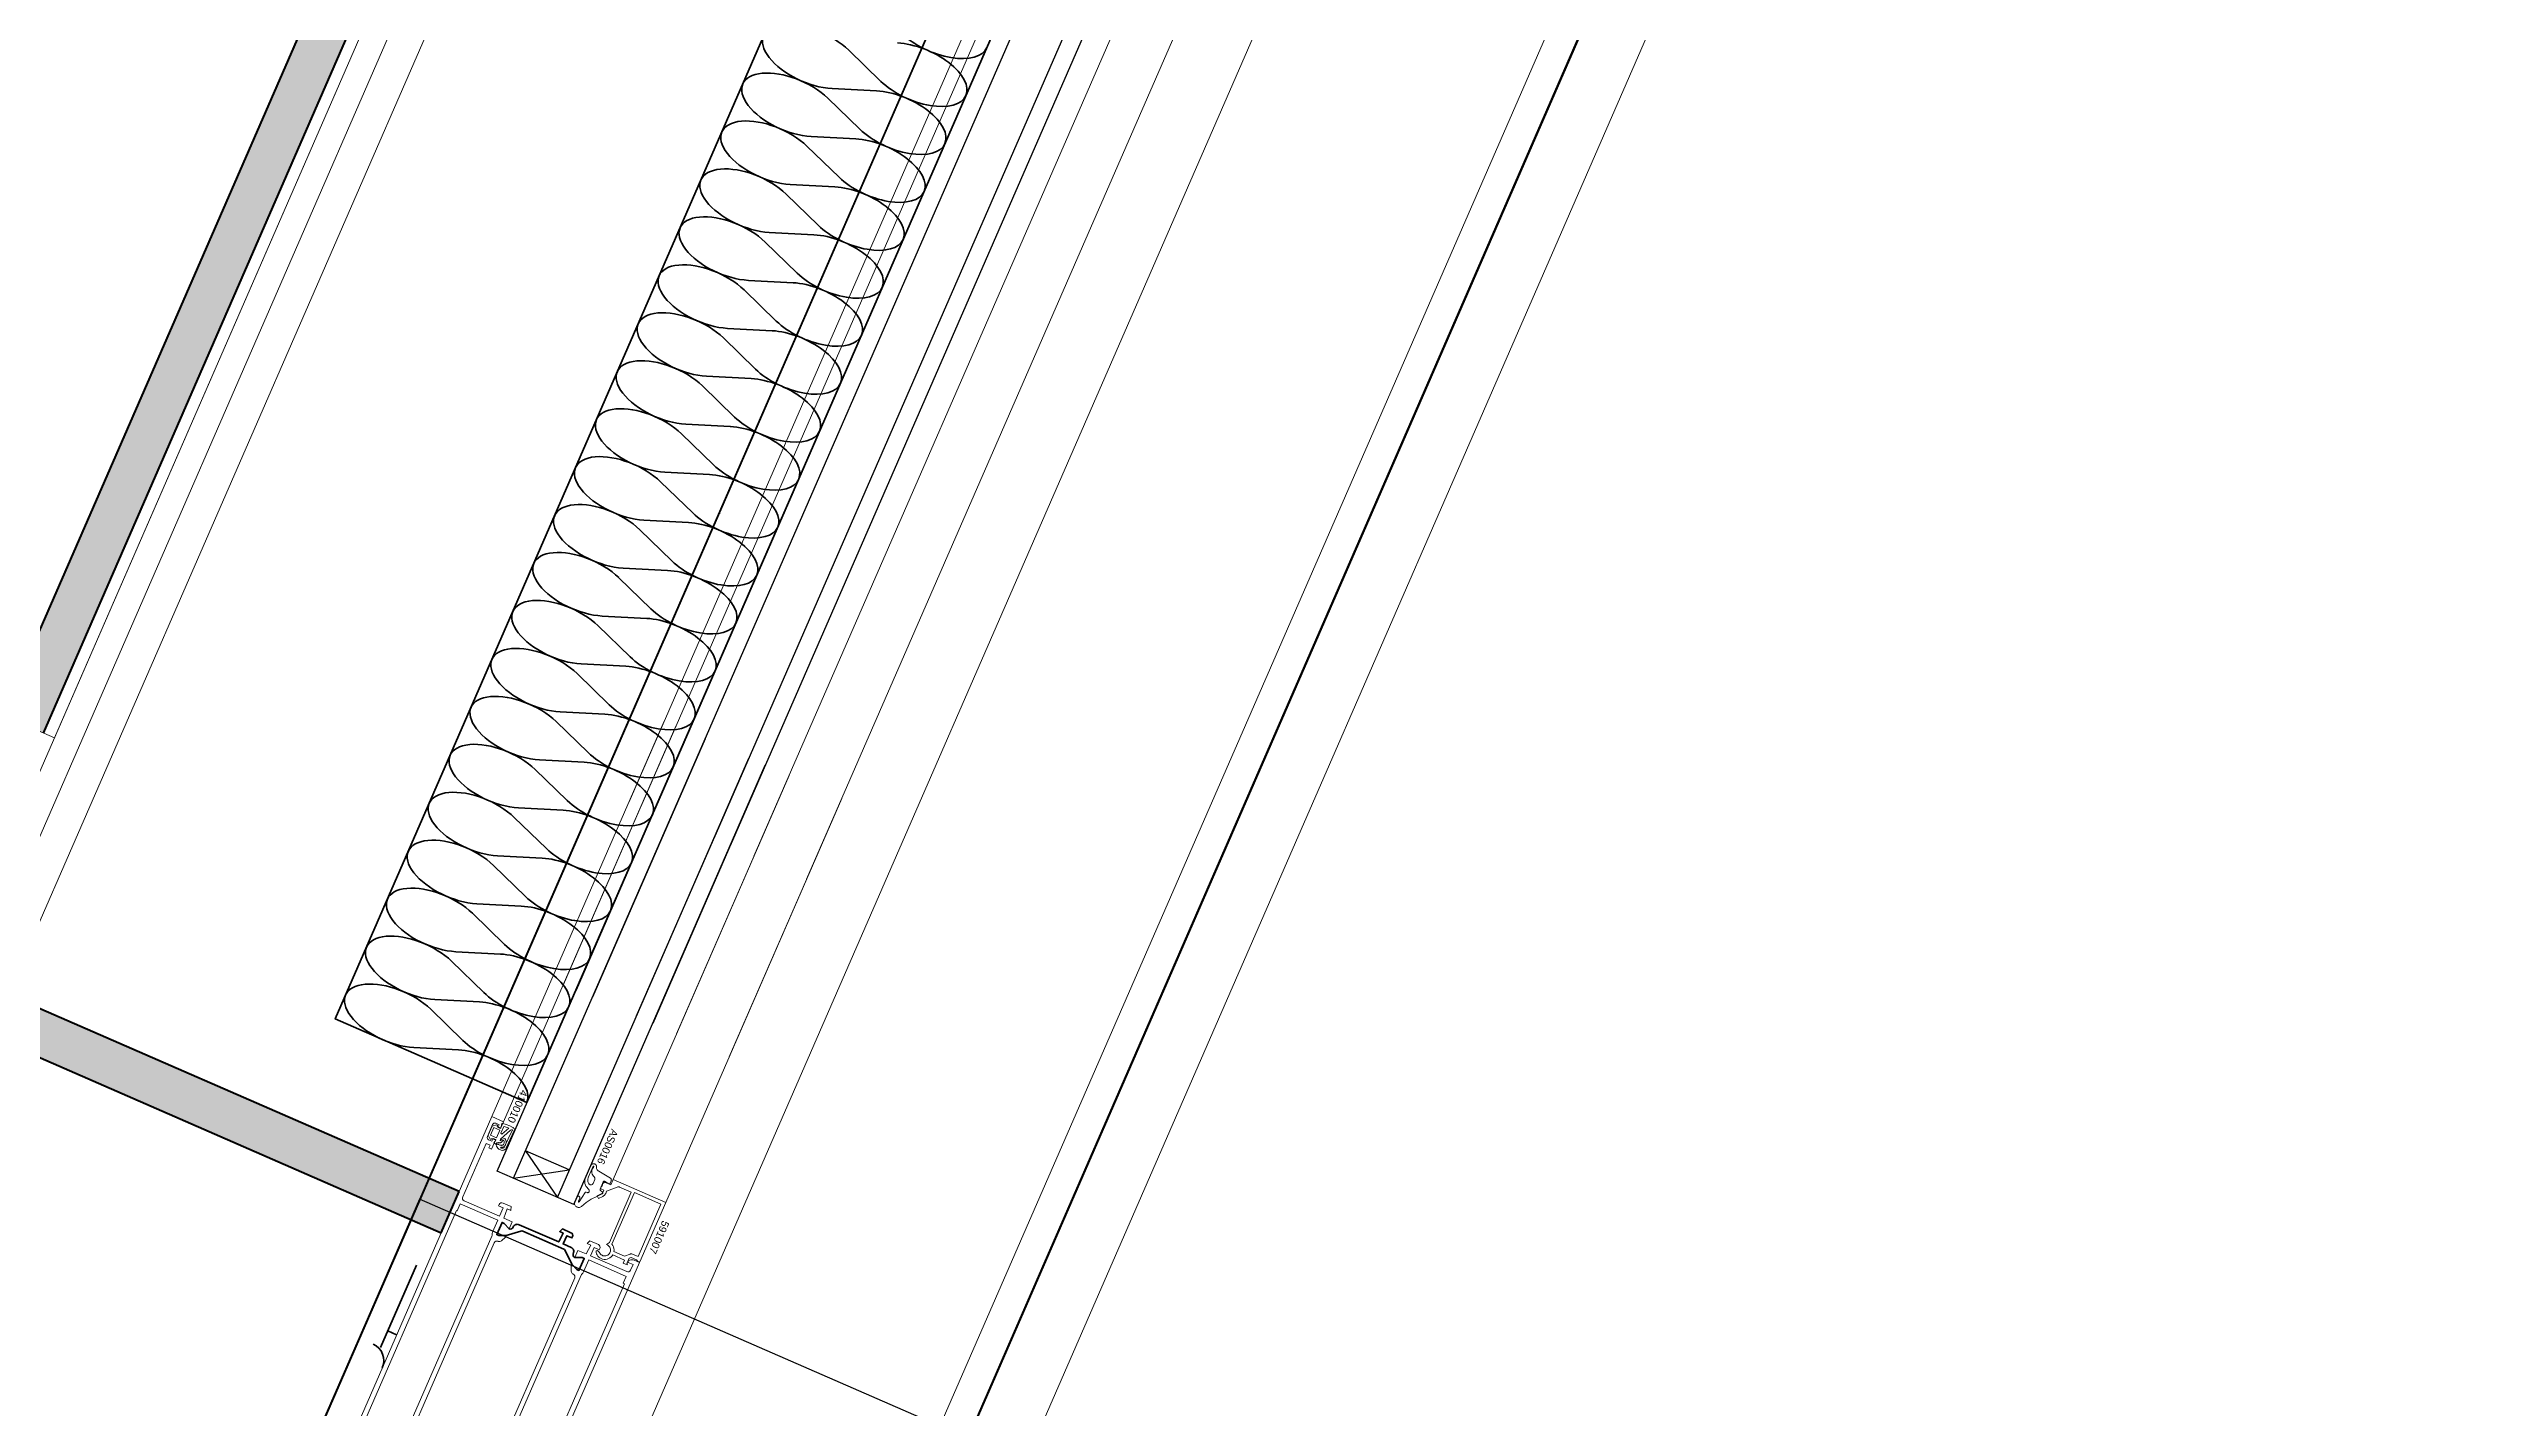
# Model space of a CAD drawing. Header units: millimetres. Extents: x -50172 to 90294, y -80883 to 956680.
# Drawn here: x 2866 to 3685, y -20738 to -20283 of the extents above; entities that cross this region are included whole.
import ezdxf
from ezdxf.enums import TextEntityAlignment as Align

# ---------------------------------------------------------------- set-up
doc = ezdxf.new("R2010")
doc.units = ezdxf.units.MM
doc.header["$MEASUREMENT"] = 0
doc.linetypes.add('Dot & Dashed', pattern=[670.277762, 352.777767, -176.388884, 0, -141.111112])
doc.linetypes.add('Double Dashed', pattern=[1093.611073, 529.166651, -211.666656, 141.111112, -211.666656])
for name, color, linetype, lineweight in [('0_Pen_No__2', 8, 'Continuous', 15), ('0_Pen_No__5', 7, 'Continuous', 25), ('0_Pen_No__6', 7, 'Continuous', 35), ('0_Pen_No__7', 7, 'Continuous', 35), ('0_Pen_No__9', 7, 'Continuous', 13), ('New_A-20-M_Floor_Slab_Pen_No__89', 8, 'Continuous', 20), ('New_A-20-M_Roof_Pen_No__93', 8, 'Continuous', 13), ('New_A-25-M_Curtain_Wall_Pen_No__90', 8, 'Continuous', 20), ('New_A-25-M_Wall_Ext_Pen_No__87', 8, 'Continuous', 20), ('New_ArchiCAD Windows_Pen_No__3', 7, 'Continuous', 18), ('New_ArchiCAD Zone Stamps_Pen_No__9', 7, 'Continuous', 13)]:
    doc.layers.add(name, color=color, linetype=linetype, lineweight=lineweight)
for name, color, linetype, lineweight, true_color in [('0_Pen_No__40', 7, 'Continuous', 35, 0x2a2a2a), ('0_Pen_No__54', 7, 'Continuous', 35, 0x444444), ('A-25-M_Wall_Int_Pen_No__107', 7, 'Continuous', 15, 0xa6a6a6), ('A-25-M_Wall_Int_Pen_No__27', 7, 'Continuous', 50, 0x2a2a2a), ('New_A-15-MG_Structural_Grid_Phase_2_Pen_No__222', 7, 'Continuous', 13, 0x65af33), ('New_A-25-M_Curtain_Wall_Pen_No__69', 7, 'Continuous', 20, 0x606060), ('New_A-25-M_Wall_Int_Pen_No__107', 7, 'Continuous', 15, 0xa6a6a6), ('New_A-25-M_Wall_Int_Pen_No__27', 7, 'Continuous', 50, 0x2a2a2a), ('New_A-35-M_FFE-Zone_Pen_No__74', 7, 'Continuous', 20, 0x606060), ('New_ArchiCAD Windows_Pen_No__23', 7, 'Continuous', 30, 0x2a2a2a)]:
    doc.layers.add(name, color=color, linetype=linetype, lineweight=lineweight, true_color=true_color)
for name, color, linetype in [('A-25-M_Wall_Int', 7, 'Continuous'), ('New_A-15-MG_Structural_Grid_Phase_2', 7, 'Continuous'), ('New_A-20-M_Floor_Slab', 7, 'Continuous'), ('New_A-20-M_Roof', 7, 'Continuous'), ('New_A-25-M_Curtain_Wall', 7, 'Continuous'), ('New_A-25-M_Wall_Ext', 7, 'Continuous'), ('New_A-25-M_Wall_Int', 7, 'Continuous'), ('New_A-35-M_FFE-Zone', 7, 'Continuous'), ('New_ArchiCAD Windows', 7, 'Continuous')]:
    doc.layers.add(name, color=color, linetype=linetype)
doc.styles.add('GENERATED_STYLE_2', font='')
doc.styles.add('GENERATED_STYLE_3', font='')
doc.styles.add('GENERATED_STYLE_4', font='')
doc.styles.get('GENERATED_STYLE_2').set_extended_font_data('Arial', bold=True)
doc.styles.get('GENERATED_STYLE_3').set_extended_font_data('Arial')
doc.styles.get('GENERATED_STYLE_4').set_extended_font_data('Swis721 BT')

# ---------------------------------------------------------------- blocks, each defined once
blk = doc.blocks.new('Wall_2_1', base_point=(10092.6, -4631.3))
at = {"layer": 'New_A-25-M_Wall_Ext_Pen_No__87', "linetype": 'Continuous', "flags": 128}
for points in [[(10000.93, -4591.33), (2142.47, -22613.27)], [(2234.14, -22653.24), (10092.6, -4631.3)]]:
    blk.add_lwpolyline(points, dxfattribs=at)
blk = doc.blocks.new('Wall_4_1', base_point=(9982.59, -4632.6))
at = {"layer": 'New_A-25-M_Wall_Ext_Pen_No__87', "linetype": 'Continuous', "flags": 128}
for points in [[(4714.53, -16301.13), (1990.94, -22547.19)], [(2142.18, -22613.14), (4865.77, -16367.08)]]:
    blk.add_lwpolyline(points, dxfattribs=at)
blk = doc.blocks.new('Single Office_INB 2106_30_1', base_point=(1139.46, -18543.79))
at = {"layer": 'New_A-35-M_FFE-Zone_Pen_No__74', "linetype": 'Continuous'}
for p, q in [((2868.09, -20513.87), (3769.4, -18446.88)), ((-880.99, -18879.09), (2868.09, -20513.87))]:
    blk.add_line(p, q, dxfattribs=at)
at = {"layer": 'New_ArchiCAD Zone Stamps_Pen_No__9'}
for tag, height, style, p in [('ROOM_NAME', 250, 'GENERATED_STYLE_2', (536.19, -17362.91)), ('zoneNameLine2', 250, 'GENERATED_STYLE_2', (347.76, -17795.04)), ('ROOM_NUMBER', 200, 'GENERATED_STYLE_3', (159.33, -18215.74)), ('measuredAreaCode', 200, 'GENERATED_STYLE_3', (2.3, -18575.85)), ('DUMMY_649', 200, 'GENERATED_STYLE_3', (309.7, -18709.9)), ('DUMMY_650', 200, 'GENERATED_STYLE_3', (659.22, -18862.3)), ('DUMMY_651', 133.33, 'GENERATED_STYLE_3', (938.51, -18968.85))]:
    blk.add_attdef(tag, text='', height=height, rotation=336.44041, dxfattribs=dict(at, style=style)).set_placement(p, align=Align.TOP_LEFT)
blk = doc.blocks.new('Slab_4_1', base_point=(-34879.65, -33019.01))
at = {"layer": 'New_A-20-M_Floor_Slab_Pen_No__89', "linetype": 'Continuous', "flags": 128}
blk.add_lwpolyline([(10933.09, -26822.78), (1863.41, -22867.95), (9871.66, -4502.51), (4224.74, -2040.17), (4132.95, -2000.14), (2145.42, -6558.18), (-3141.98, -4252.62), (-10743.58, -11326.43), (-11126.43, -10915.01), (-34879.65, -33019.01)], dxfattribs=at)
blk = doc.blocks.new('Slab_14_1', base_point=(10933.09, -26822.78))
at = {"layer": 'New_A-20-M_Floor_Slab_Pen_No__89', "linetype": 'Continuous', "flags": 128}
blk.add_lwpolyline([(10933.09, -26822.78), (1863.41, -22867.95), (9871.66, -4502.51), (18941.33, -8457.33)], close=True, dxfattribs=at)
blk = doc.blocks.new('Triple Window 19_2')
at = {"layer": 'New_ArchiCAD Windows_Pen_No__23', "linetype": 'Continuous'}
for p, q in [((-268, -190), (-268, 0)), ((-268, 0), (-225, 0)), ((-225, 0), (-182, 0))]:
    blk.add_line(p, q, dxfattribs=at)
at = {"layer": 'New_ArchiCAD Windows_Pen_No__3', "linetype": 'Continuous'}
for p, q in [((-1175, 165), (1175, 165)), ((-1125, 0), (-268, 0)), ((-268, -190), (-1125, -190)), ((-1175, -200), (1175, -200))]:
    blk.add_line(p, q, dxfattribs=at)
blk = doc.blocks.new('Wall_239_1', base_point=(10165.92, -4712.54))
at = {"layer": 'New_ArchiCAD Windows', "color": 251, "linetype": 'Continuous', "lineweight": 20, "true_color": 0x606060, "xscale": -1, "zscale": 1000, "rotation": 66.44041158399281}
blk.add_blockref('Triple Window 19_2', (2883.15, -20913.87), dxfattribs=at)
blk = doc.blocks.new('Wall_311_1', base_point=(3190.61, -19726.68))
at = {"layer": 'New_A-25-M_Wall_Int_Pen_No__107', "linetype": 'Continuous'}
blk.add_hatch(color=256, dxfattribs=at).paths.add_polyline_path([(3190.61, -19726.68), (2850.67, -20506.28), (2864.42, -20512.27), (3198.36, -19746.43)])
at = {"layer": 'New_A-25-M_Wall_Int_Pen_No__27', "linetype": 'Continuous', "flags": 128}
for points in [[(3190.61, -19726.68), (2850.67, -20506.28)], [(2864.42, -20512.27), (3198.36, -19746.43)]]:
    blk.add_lwpolyline(points, dxfattribs=at)
blk = doc.blocks.new('Wall_440_1', base_point=(2824.45, -20603.94))
at = {"layer": 'A-25-M_Wall_Int_Pen_No__107', "linetype": 'Continuous'}
blk.add_hatch(color=256, dxfattribs=at).paths.add_polyline_path([(2824.45, -20603.94), (2997.53, -20679.41), (3003.52, -20665.66), (2830.44, -20590.19)])
at = {"layer": 'A-25-M_Wall_Int_Pen_No__27', "linetype": 'Continuous', "flags": 128}
for points in [[(2830.44, -20590.19), (2824.45, -20603.94)], [(3003.52, -20665.66), (2830.44, -20590.19)], [(2824.45, -20603.94), (2997.53, -20679.41)], [(2997.53, -20679.41), (3003.52, -20665.66)]]:
    blk.add_lwpolyline(points, dxfattribs=at)
blk = doc.blocks.new('Morph_2_1')
at = {"layer": 'New_A-20-M_Roof_Pen_No__93', "linetype": 'Continuous', "flags": 128}
blk.add_lwpolyline([(2064.53, -22792.01), (10012.82, -4564.06)], dxfattribs=at)
blk = doc.blocks.new('Beam_8_1', base_point=(10000.93, -4591.33))
at = {"layer": 'New_A-25-M_Curtain_Wall_Pen_No__69', "linetype": 'Dot & Dashed'}
blk.add_line((10000.93, -4591.33), (2142.47, -22613.27), dxfattribs=at)
at = {"layer": 'New_A-25-M_Curtain_Wall_Pen_No__90', "linetype": 'Continuous'}
for p, q in [((10000.93, -4591.33), (2142.47, -22613.27)), ((10203.2, -4679.52), (2344.74, -22701.46))]:
    blk.add_line(p, q, dxfattribs=at)
blk = doc.blocks.new('Standard grid marker_43')
at = {"layer": 'New_A-15-MG_Structural_Grid_Phase_2_Pen_No__222', "linetype": 'Double Dashed'}
blk.add_line((948.58, 0), (36650.52, 0), dxfattribs=at)
at = {"layer": 'New_A-15-MG_Structural_Grid_Phase_2_Pen_No__222', "style": 'GENERATED_STYLE_4'}
for tag, p in [('AC_MarkerText_1_0', (-500, -588.26)), ('AC_MarkerText_1_1', (38099.1, -588.26))]:
    blk.add_attdef(tag, text='', height=350, rotation=90, dxfattribs=at).set_placement(p, align=Align.MIDDLE_CENTER)

msp = doc.modelspace()

# ---------------------------------------------------------------- linework, layer by layer
at = {"layer": '0_Pen_No__2', "linetype": 'Continuous', "flags": 128}
for points in [[(2950.51, -20787.24), (3014.46, -20640.57), (3018.4, -20642.29), (3017.41, -20644.58), (3016.49, -20644.18), (3016.89, -20643.27), (3015.79, -20642.79, 0.414214), (3014.74, -20643.2), (3012.98, -20647.23, 0.414214), (3013.39, -20648.29), (3014.49, -20648.77), (3014.89, -20647.85), (3015.81, -20648.25), (3014.41, -20651.46), (3013.49, -20651.06), (3013.89, -20650.14), (3012.52, -20649.54), (3004.72, -20667.42, 0.414214), (3005.24, -20668.73), (3017.06, -20673.89), (3018.26, -20671.14), (3016.7, -20670.46), (3016.9, -20670, -0.414214), (3018.22, -20669.48), (3020.92, -20670.66), (3020.84, -20671.94), (3019.65, -20671.41), (3018.53, -20674.53), (3021.28, -20675.73), (3020.24, -20678.11), (3018.62, -20676.31), (3017.89, -20675.99), (3016.13, -20680.03), (3016.86, -20680.35), (3019.28, -20680.31), (3019, -20680.95), (3017.68, -20682.14, -0.294108), (3016.62, -20682.31), (3016.56, -20682.29, 0.414214), (3015.25, -20682.81), (2981.99, -20759.07, 0.414214)], [(3019.9, -20790.22), (3063.87, -20689.39), (3062.13, -20688.63, 0.198912), (3060.6, -20688.6), (3060.07, -20688.81), (3060.06, -20689.37), (3061.71, -20690.08), (3060.91, -20691.92, -0.414214), (3059.6, -20692.43), (3047.5, -20687.16), (3048.69, -20684.41), (3050.44, -20685.17), (3050.64, -20684.71, 0.414214), (3050.12, -20683.39), (3047.23, -20682.13), (3046.35, -20683.06), (3047.55, -20683.58), (3046.03, -20686.52), (3043.28, -20685.32), (3042.24, -20687.7), (3044.66, -20687.67), (3045.39, -20687.99), (3043.63, -20692.02), (3042.9, -20691.7), (3041.28, -20689.9), (3041, -20690.54), (3041.03, -20692.32, 0.294108), (3041.63, -20693.22), (3041.68, -20693.24, -0.414214), (3042.2, -20694.56), (3008.94, -20770.82, -0.414214)], [(3009.63, -20773.48, -0.112281), (3009.72, -20773.05), (3044.36, -20693.61, -0.112281), (3044.62, -20693.25, 0.112281), (3045.16, -20692.52), (3046.9, -20688.53), (3059.45, -20694.01), (3058.45, -20696.3), (3058.91, -20696.5), (3021.74, -20781.75), (3021.28, -20781.55), (3020.28, -20783.84), (3008.6, -20778.75)]]:
    msp.add_lwpolyline(points, format="xyb", dxfattribs=at)
for points in [[(3049.86, -20685.32), (3049.33, -20685.53), (3049.39, -20685.98), (3049.51, -20686.43), (3049.71, -20686.84), (3049.96, -20687.23), (3050.27, -20687.56), (3050.62, -20687.85), (3051.02, -20688.08), (3051.5, -20688.25), (3052.01, -20688.33), (3052.52, -20688.33), (3053.02, -20688.25), (3053.5, -20688.08), (3053.95, -20687.84), (3054.35, -20687.53), (3054.7, -20687.15), (3054.94, -20686.85), (3058.88, -20688.57), (3058.44, -20689.58), (3059.73, -20690.14), (3059.89, -20689.77), (3059.7, -20689.69), (3060.46, -20687.95), (3061.12, -20687.69), (3062.91, -20688.47), (3063.46, -20689.21), (3063.97, -20689.15), (3072.65, -20669.26), (3055.05, -20661.59), (3054.25, -20663.42), (3052.14, -20662.5), (3051.45, -20663.07), (3051.47, -20663.23), (3051.47, -20663.39), (3051.44, -20663.55), (3051.38, -20663.71), (3051.3, -20663.85), (3051.2, -20663.97), (3051.08, -20664.08), (3050.94, -20664.17), (3050.96, -20664.71), (3051.96, -20665.15), (3051.51, -20666.2), (3049.72, -20667.09), (3050.16, -20667.99), (3051.62, -20667.26), (3051.87, -20667.12), (3052.08, -20666.95), (3052.28, -20666.74), (3052.44, -20666.52), (3052.57, -20666.27), (3052.88, -20665.55), (3056.44, -20664.15), (3056.6, -20664.1), (3056.75, -20664.08), (3056.91, -20664.09), (3057.07, -20664.12), (3057.22, -20664.17), (3061.14, -20665.88)], [(3061.14, -20665.88), (3053.83, -20682.65), (3052.89, -20683.34), (3053.27, -20683.58), (3053.54, -20683.77), (3053.77, -20684.01), (3053.96, -20684.29), (3054.1, -20684.59), (3054.18, -20684.91), (3054.21, -20685.24), (3054.18, -20685.58), (3054.09, -20685.9), (3053.96, -20686.2), (3053.77, -20686.48), (3053.54, -20686.72), (3053.27, -20686.91), (3052.97, -20687.06), (3052.65, -20687.15), (3052.32, -20687.19), (3051.98, -20687.17), (3051.66, -20687.1), (3051.35, -20686.97), (3051.07, -20686.79), (3050.82, -20686.56), (3050.62, -20686.3), (3050.46, -20686.01), (3049.86, -20685.32)]]:
    msp.add_lwpolyline(points, dxfattribs=at)
msp.add_lwpolyline([(3062.18, -20666), (3071.07, -20669.88), (3063.43, -20687.39), (3061.52, -20686.56), (3061.37, -20686.5), (3061.22, -20686.48), (3061.06, -20686.47), (3060.91, -20686.5), (3060.76, -20686.54), (3058.91, -20687.27), (3055.32, -20685.71), (3055.36, -20685.19), (3055.3, -20684.67), (3055.17, -20684.17), (3054.94, -20683.69), (3054.65, -20683.27)], close=True, dxfattribs=at)
msp.add_lwpolyline([(2975.96, -20764.51), (2977.29, -20765.09), (2979.03, -20761.11, -0.112281), (2979.57, -20760.38, 0.112281), (2979.83, -20760.02), (3014.47, -20680.58, 0.112281), (3014.56, -20680.14, -0.112281), (3014.72, -20679.25), (3016.46, -20675.26), (3003.91, -20669.79), (3002.91, -20672.08), (3002.63, -20671.96), (2965.46, -20757.21), (2965.73, -20757.33), (2964.73, -20759.62)], format="xyb", close=True, dxfattribs=at)
at = {"layer": '0_Pen_No__40', "linetype": 'Continuous'}
for p, q in [((9735.36, -5700.74), (2596.69, -22071.98)), ((2977.22, -20717.79), (2989.22, -20690.29)), ((2982.62, -20713.6), (2979.62, -20712.29))]:
    msp.add_line(p, q, dxfattribs=at)
msp.add_arc((2972.32, -20722.2), 6, 336.44041, 66.44041, dxfattribs=at)
at = {"layer": '0_Pen_No__5', "linetype": 'Continuous'}
for p, q in [((3349.58, -19894.31), (3068.55, -20538.79)), ((3355.08, -19896.71), (3074.05, -20541.19)), ((3369.74, -19903.11), (3088.72, -20547.59)), ((3375.24, -19905.51), (3094.22, -20549.98)), ((3016.23, -20658.8), (3080.31, -20511.83)), ((3080.31, -20511.83), (3042.64, -20598.22)), ((3021.73, -20661.19), (3085.81, -20514.23)), ((3036.39, -20667.59), (3100.48, -20520.62)), ((3085.81, -20514.23), (3048.14, -20600.62)), ((3100.48, -20520.62), (3062.81, -20607.01)), ((3041.89, -20669.99), (3105.98, -20523.02)), ((3105.98, -20523.02), (3068.31, -20609.41)), ((3040.39, -20658.42), (3025.72, -20652.03)), ((3025.72, -20652.03), (3036.39, -20667.59)), ((3041.89, -20669.99), (3016.23, -20658.8)), ((3021.73, -20661.19), (3040.39, -20658.42))]:
    msp.add_line(p, q, dxfattribs=at)
at = {"layer": '0_Pen_No__54', "linetype": 'Continuous'}
for p, q in [((3133.91, -20283.83), (3144.65, -20294.24)), ((3126.92, -20299.87), (3137.65, -20310.28)), ((3143.25, -20297.45), (3128.31, -20296.66)), ((3119.92, -20315.91), (3130.66, -20326.32)), ((3136.25, -20313.49), (3121.32, -20312.7)), ((3112.93, -20331.95), (3123.66, -20342.36)), ((3129.26, -20329.53), (3114.33, -20328.74)), ((3105.93, -20347.99), (3116.67, -20358.4)), ((3122.26, -20345.57), (3107.33, -20344.79)), ((3098.94, -20364.04), (3109.67, -20374.44)), ((3115.27, -20361.61), (3100.34, -20360.83)), ((3091.94, -20380.08), (3102.68, -20390.49)), ((3108.27, -20377.65), (3093.34, -20376.87)), ((3084.95, -20396.12), (3095.68, -20406.53)), ((3101.28, -20393.69), (3086.35, -20392.91)), ((3077.95, -20412.16), (3088.69, -20422.57)), ((3094.28, -20409.73), (3079.35, -20408.95)), ((3070.96, -20428.2), (3081.69, -20438.61)), ((3087.29, -20425.78), (3072.36, -20424.99)), ((3063.96, -20444.24), (3074.7, -20454.65)), ((3080.29, -20441.82), (3065.36, -20441.03)), ((3056.97, -20460.28), (3067.7, -20470.69)), ((3073.3, -20457.86), (3058.37, -20457.08)), ((3049.97, -20476.32), (3060.71, -20486.73)), ((3066.3, -20473.9), (3051.37, -20473.12)), ((3059.31, -20489.94), (3044.38, -20489.16)), ((3042.98, -20492.37), (3053.71, -20502.77)), ((3052.31, -20505.98), (3037.38, -20505.2)), ((3035.98, -20508.41), (3046.72, -20518.82)), ((3045.32, -20522.02), (3030.39, -20521.24)), ((3028.99, -20524.45), (3039.72, -20534.86)), ((3038.32, -20538.07), (3023.39, -20537.28)), ((3021.99, -20540.49), (3032.73, -20550.9)), ((3031.33, -20554.11), (3016.4, -20553.32)), ((3015, -20556.53), (3025.73, -20566.94)), ((3024.33, -20570.15), (3009.4, -20569.36)), ((3008, -20572.57), (3018.74, -20582.98)), ((3017.34, -20586.19), (3002.41, -20585.41)), ((3001.01, -20588.61), (3011.74, -20599.02)), ((3010.35, -20602.23), (2995.41, -20601.45)), ((2994.01, -20604.66), (3004.75, -20615.06)), ((3003.35, -20618.27), (2988.42, -20617.49))]:
    msp.add_line(p, q, dxfattribs=at)
at = {"layer": '0_Pen_No__54', "linetype": 'Continuous', "flags": 128}
msp.add_lwpolyline([(3026.22, -20635.88), (3339.82, -19916.7), (3275.65, -19888.72), (2962.05, -20607.9)], close=True, dxfattribs=at)
at = {"layer": '0_Pen_No__54', "linetype": 'Continuous'}
for centre, start_param, end_param in [((3121.49, -20286.05), 0.927295, 5.35589), ((3157.07, -20292.02), 0, 2.214297), ((3164.06, -20275.98), 4.068888, 6.283185), ((3114.49, -20302.09), 0.927295, 5.35589), ((3150.07, -20308.06), 0, 2.214297), ((3157.07, -20292.02), 4.068888, 6.283185), ((3107.5, -20318.13), 0.927295, 5.35589), ((3143.08, -20324.1), 0, 2.214297), ((3150.07, -20308.06), 4.068888, 6.283185), ((3100.5, -20334.17), 0.927295, 5.35589), ((3136.08, -20340.14), 0, 2.214297), ((3143.08, -20324.1), 4.068888, 6.283185), ((3093.51, -20350.21), 0.927295, 5.35589), ((3129.09, -20356.18), 0, 2.214297), ((3136.08, -20340.14), 4.068888, 6.283185), ((3086.51, -20366.26), 0.927295, 5.35589), ((3122.09, -20372.22), 0, 2.214297), ((3129.09, -20356.18), 4.068888, 6.283185), ((3079.52, -20382.3), 0.927295, 5.35589), ((3122.09, -20372.22), 4.068888, 6.283185), ((3115.1, -20388.27), 0, 2.214297), ((3072.52, -20398.34), 0.927295, 5.35589), ((3115.1, -20388.27), 4.068888, 6.283185), ((3108.1, -20404.31), 0, 2.214297), ((3065.53, -20414.38), 0.927295, 5.35589), ((3108.1, -20404.31), 4.068888, 6.283185), ((3101.11, -20420.35), 0, 2.214297), ((3058.53, -20430.42), 0.927295, 5.35589), ((3101.11, -20420.35), 4.068888, 6.283185), ((3094.11, -20436.39), 0, 2.214297), ((3051.54, -20446.46), 0.927295, 5.35589), ((3094.11, -20436.39), 4.068888, 6.283185), ((3087.12, -20452.43), 0, 2.214297), ((3044.55, -20462.5), 0.927295, 5.35589), ((3087.12, -20452.43), 4.068888, 6.283185), ((3080.13, -20468.47), 0, 2.214297), ((3037.55, -20478.54), 0.927295, 5.35589), ((3080.13, -20468.47), 4.068888, 6.283185), ((3073.13, -20484.51), 0, 2.214297), ((3030.56, -20494.59), 0.927295, 5.35589), ((3073.13, -20484.51), 4.068888, 6.283185), ((3066.14, -20500.55), 0, 2.214297), ((3023.56, -20510.63), 0.927295, 5.35589), ((3066.14, -20500.55), 4.068888, 6.283185), ((3059.14, -20516.6), 0, 2.214297), ((3016.57, -20526.67), 0.927295, 5.35589), ((3059.14, -20516.6), 4.068888, 6.283185), ((3052.15, -20532.64), 0, 2.214297), ((3009.57, -20542.71), 0.927295, 5.35589), ((3045.15, -20548.68), 0, 2.214297), ((3052.15, -20532.64), 4.068888, 6.283185), ((3002.58, -20558.75), 0.927295, 5.35589), ((3038.16, -20564.72), 0, 2.214297), ((3045.15, -20548.68), 4.068888, 6.283185), ((2995.58, -20574.79), 0.927295, 5.35589), ((3031.16, -20580.76), 0, 2.214297), ((3038.16, -20564.72), 4.068888, 6.283185), ((2988.59, -20590.83), 0.927295, 5.35589), ((3024.17, -20596.8), 0, 2.214297), ((3031.16, -20580.76), 4.068888, 6.283185), ((2981.59, -20606.87), 0.927295, 5.35589), ((3017.17, -20612.84), 0, 2.214297), ((3024.17, -20596.8), 4.068888, 6.283185), ((3010.18, -20628.88), 0, 2.214297), ((3017.17, -20612.84), 4.068888, 6.283185)]:
    msp.add_ellipse(centre, major_axis=(16.04, -6.99), ratio=0.5, start_param=start_param, end_param=end_param, dxfattribs=at)
at = {"layer": '0_Pen_No__6', "linetype": 'Continuous', "flags": 128}
msp.add_lwpolyline([(3041.27, -20689.92), (3042.9, -20691.7), (3043.63, -20692.02), (3045.39, -20687.99), (3044.66, -20687.67), (3042.24, -20687.7, -0.414214), (3041.72, -20686.39), (3041.76, -20686.3, 0.414214), (3040.99, -20684.32), (3038.33, -20683.16), (3039.53, -20680.41), (3041.27, -20681.17), (3041.47, -20680.71, 0.414214), (3040.95, -20679.4), (3038.07, -20678.14), (3037.19, -20679.06), (3038.38, -20679.59), (3036.86, -20682.52), (3023.57, -20676.73, 0.414214), (3021.6, -20677.5), (3021.56, -20677.59, -0.414214), (3020.24, -20678.11), (3018.62, -20676.31), (3017.89, -20675.99), (3016.13, -20680.03), (3016.86, -20680.35), (3019.27, -20680.33), (3024.15, -20678.87, -0.176327), (3024.84, -20678.91), (3038.52, -20684.88, -0.176327), (3039.02, -20685.35)], format="xyb", close=True, dxfattribs=at)
at = {"layer": '0_Pen_No__9', "linetype": 'Continuous'}
for p, q in [((3335.02, -19905.42), (3060.39, -20535.24)), ((3338.97, -19907.14), (3064.34, -20536.95)), ((3378.04, -19920.86), (3102.19, -20553.46)), ((3395.64, -19928.54), (3119.79, -20561.14)), ((3014.46, -20640.57), (3072.15, -20508.27)), ((3018.4, -20642.29), (3076.09, -20509.99)), ((3076.09, -20509.99), (3038.42, -20596.38)), ((3055.05, -20661.59), (3113.95, -20526.5)), ((3113.95, -20526.5), (3076.28, -20612.89)), ((3072.65, -20669.26), (3131.55, -20534.17)), ((3131.55, -20534.17), (3093.88, -20620.56))]:
    msp.add_line(p, q, dxfattribs=at)
at = {"layer": '0_Pen_No__9', "linetype": 'Continuous', "flags": 128}
for points in [[(3019.31, -20651.01), (3021.98, -20645.25), (3022.2, -20644.66), (3021.62, -20644.43), (3021.69, -20644.27), (3021.54, -20644.18), (3020.46, -20643.61), (3019.32, -20643.19), (3018.13, -20642.92), (3017.85, -20642.88), (3017.52, -20644.41), (3016.2, -20643.84), (3016.32, -20643.56), (3016.08, -20643.29), (3014.62, -20643.73), (3013.28, -20646.79), (3013.96, -20648.16), (3014.32, -20648.15), (3014.44, -20647.87), (3015.76, -20648.45), (3015.11, -20649.38), (3015.76, -20649.84), (3016.12, -20649.32), (3016.74, -20649.22), (3016.85, -20649.28), (3016.97, -20649.31), (3017.09, -20649.33), (3017.21, -20649.32), (3017.32, -20649.3), (3017.44, -20649.26), (3017.54, -20649.2), (3017.7, -20649.11), (3017.84, -20649), (3017.96, -20648.87), (3018.06, -20648.72), (3018.14, -20648.56), (3018.51, -20648.55), (3018.58, -20648.76), (3018.62, -20648.98), (3018.62, -20649.21), (3018.59, -20649.43), (3018.52, -20649.65), (3018.42, -20649.85), (3018.34, -20649.95), (3018.23, -20650.04), (3018.12, -20650.11), (3017.99, -20650.16), (3017.86, -20650.18), (3017.72, -20650.19), (3017.59, -20650.17), (3017.35, -20650.14), (3017.12, -20650.08), (3016.9, -20649.99), (3016.7, -20649.86), (3016.52, -20649.7), (3015.87, -20650.05), (3016.01, -20650.44), (3016.22, -20650.81), (3016.48, -20651.13), (3016.8, -20651.41), (3017.16, -20651.62), (3017.55, -20651.78), (3017.96, -20651.86), (3018.2, -20651.84), (3018.44, -20651.79), (3018.66, -20651.7), (3018.86, -20651.57), (3019.04, -20651.41), (3019.19, -20651.22)], [(3017.17, -20645.13), (3015.15, -20644.25), (3014.03, -20646.82), (3016.05, -20647.7)], [(3018.59, -20643.93), (3018.47, -20643.9), (3017.48, -20646.16), (3017.79, -20646.4), (3020.2, -20644.48), (3019.97, -20644.38)], [(3021.26, -20645.24), (3018.65, -20650.82), (3018.55, -20650.93), (3018.44, -20651.02), (3018.31, -20651.09), (3018.18, -20651.14), (3018.03, -20651.17), (3017.89, -20651.18), (3017.74, -20651.16), (3017.6, -20651.12), (3017.47, -20651.05), (3017.35, -20650.97), (3017.43, -20650.81), (3017.66, -20650.85), (3017.9, -20650.85), (3018.14, -20650.81), (3018.36, -20650.73), (3018.57, -20650.62), (3018.76, -20650.48), (3018.92, -20650.3), (3019.08, -20649.98), (3019.18, -20649.64), (3019.23, -20649.28), (3019.22, -20648.92), (3019.15, -20648.57), (3019.03, -20648.23), (3018.85, -20647.92), (3017.61, -20648.22), (3017.59, -20648.54), (3017.31, -20648.66), (3017.42, -20648.07), (3020.72, -20645.08), (3021.22, -20644.93), (3021.34, -20645.07)], [(3054.14, -20661.13), (3054.24, -20661.22), (3054.32, -20661.32), (3054.39, -20661.44), (3054.43, -20661.57), (3054.45, -20661.7), (3054.46, -20661.83), (3054.43, -20661.96), (3054.39, -20662.09), (3054.04, -20662.89), (3054.02, -20662.94), (3053.99, -20662.98), (3053.95, -20663.01), (3053.91, -20663.04), (3053.86, -20663.06), (3053.81, -20663.07), (3053.76, -20663.07), (3053.71, -20663.07), (3053.66, -20663.05), (3053.61, -20663.03), (3052.2, -20662.2), (3052.15, -20662.18), (3052.1, -20662.16), (3052.05, -20662.16), (3052, -20662.16), (3051.95, -20662.17), (3051.91, -20662.19), (3051.87, -20662.22), (3051.83, -20662.26), (3051.8, -20662.29), (3051.77, -20662.34), (3050.7, -20664.81), (3050.68, -20664.85), (3050.67, -20664.89), (3050.67, -20664.94), (3050.68, -20664.98), (3050.69, -20665.03), (3050.71, -20665.07), (3050.73, -20665.11), (3050.77, -20665.14), (3051.54, -20665.88), (3051.57, -20665.92), (3051.6, -20665.96), (3051.62, -20666.01), (3051.63, -20666.05), (3051.63, -20666.1), (3051.63, -20666.15), (3051.61, -20666.2), (3051.59, -20666.25), (3051.56, -20666.29), (3051.53, -20666.32), (3051.49, -20666.35), (3051.44, -20666.38), (3049.63, -20667.26), (3047.74, -20668.14), (3046, -20669.29), (3044.43, -20670.66), (3044.23, -20670.8), (3044.02, -20670.9), (3043.78, -20670.96), (3043.55, -20670.98), (3043.31, -20670.97), (3043.08, -20670.91), (3042.86, -20670.81), (3042.66, -20670.68), (3042.49, -20670.51), (3042.34, -20670.32), (3042.24, -20670.1), (3042.17, -20669.88), (3042.14, -20669.64), (3042.15, -20669.4), (3042.97, -20667.51), (3043.01, -20667.44), (3043.06, -20667.37), (3043.12, -20667.31), (3043.19, -20667.27), (3043.27, -20667.24), (3043.35, -20667.22), (3043.43, -20667.21), (3043.51, -20667.22), (3043.59, -20667.24), (3043.67, -20667.27), (3043.74, -20667.31), (3043.8, -20667.37), (3043.85, -20667.43), (3043.89, -20667.51), (3043.92, -20667.58), (3043.93, -20667.67), (3043.93, -20667.75), (3043.92, -20667.83), (3043.89, -20667.91), (3043.47, -20668.88), (3043.45, -20668.93), (3043.44, -20668.97), (3043.44, -20669.02), (3043.44, -20669.07), (3043.45, -20669.12), (3043.47, -20669.16), (3043.5, -20669.2), (3043.54, -20669.18), (3043.58, -20669.15), (3043.62, -20669.12), (3043.64, -20669.08), (3045.73, -20665.95), (3045.79, -20665.88), (3045.85, -20665.85), (3045.9, -20665.84), (3045.94, -20665.83), (3045.99, -20665.83), (3046.04, -20665.84), (3046.08, -20665.86), (3046.37, -20665.98), (3046.45, -20666.01), (3046.53, -20666.02), (3046.62, -20666.02), (3046.71, -20666), (3046.79, -20665.97), (3046.86, -20665.93), (3046.93, -20665.87), (3046.98, -20665.8), (3047.02, -20665.72), (3047.05, -20665.64), (3047.06, -20665.55), (3047.06, -20665.47), (3047.03, -20665.16), (3047.02, -20665.11), (3047, -20665.07), (3046.98, -20665.03), (3046.96, -20665), (3046.03, -20663.91), (3045.99, -20663.85), (3045.96, -20663.79), (3045.81, -20663.48), (3045.64, -20663), (3045.56, -20662.51), (3045.55, -20662.01), (3045.63, -20661.51), (3045.79, -20661.04), (3047.59, -20656.92), (3047.67, -20656.77), (3047.77, -20656.64), (3047.89, -20656.53), (3048.03, -20656.44), (3048.19, -20656.37), (3048.35, -20656.33), (3048.51, -20656.32), (3048.68, -20656.33), (3048.84, -20656.37), (3048.99, -20656.44), (3049.13, -20656.53), (3049.25, -20656.64), (3049.35, -20656.78), (3049.43, -20656.92), (3049.48, -20657.08), (3049.51, -20657.24), (3049.5, -20657.41), (3049.5, -20657.65), (3049.54, -20657.89), (3049.61, -20658.12), (3049.72, -20658.34), (3049.87, -20658.53), (3050.04, -20658.7), (3050.24, -20658.84)], [(3048.35, -20662.92), (3048.29, -20663.04), (3048.21, -20663.15), (3048.11, -20663.24), (3047.99, -20663.31), (3047.87, -20663.36), (3047.74, -20663.39), (3047.6, -20663.4), (3047.47, -20663.39), (3047.34, -20663.35), (3047.21, -20663.29), (3047.1, -20663.21), (3047.01, -20663.12), (3046.93, -20663.01), (3046.76, -20662.65), (3046.65, -20662.28), (3046.59, -20661.89), (3046.6, -20661.5), (3046.67, -20661.11), (3046.8, -20660.74), (3048.34, -20657.19), (3048.36, -20657.17), (3048.37, -20657.15), (3048.39, -20657.13), (3048.41, -20657.12), (3048.43, -20657.11), (3048.46, -20657.1), (3048.48, -20657.1), (3048.51, -20657.1), (3048.53, -20657.11), (3048.55, -20657.12), (3048.57, -20657.13), (3048.59, -20657.15), (3048.61, -20657.17), (3048.62, -20657.19), (3048.63, -20657.21), (3048.63, -20657.24), (3048.63, -20657.26), (3048.63, -20657.29), (3048.62, -20657.31), (3048.47, -20657.65), (3048.45, -20657.69), (3048.42, -20657.72), (3048.39, -20657.76), (3048.35, -20657.78), (3048.31, -20657.8), (3048.27, -20657.82), (3048.22, -20657.83), (3048.18, -20657.83), (3048.14, -20657.91), (3048.01, -20658.27), (3047.94, -20658.65), (3047.93, -20659.03), (3047.98, -20659.41), (3048.09, -20659.78), (3048.25, -20660.13), (3048.47, -20660.45), (3048.73, -20660.73), (3048.81, -20660.82), (3048.88, -20660.93), (3048.93, -20661.04), (3048.96, -20661.16), (3048.98, -20661.28), (3048.98, -20661.4), (3048.95, -20661.52), (3048.91, -20661.64)]]:
    msp.add_lwpolyline(points, close=True, dxfattribs=at)

# ---------------------------------------------------------------- block references
at = {"layer": 'A-25-M_Wall_Int', "color": 250, "lineweight": 50, "true_color": 0x2a2a2a}
msp.add_blockref('Wall_440_1', (2824.45, -20603.94), dxfattribs=at)
at = {"layer": 'New_A-15-MG_Structural_Grid_Phase_2', "color": 8, "linetype": 'Continuous', "lineweight": 15, "zscale": 1000, "rotation": 246.440411583993}
msp.add_blockref('Standard grid marker_43', (12179.47, 840.07), dxfattribs=at)
at = {"layer": 'New_A-20-M_Floor_Slab', "color": 8, "linetype": 'Continuous', "lineweight": 20}
for name, p in [('Slab_4_1', (-34879.65, -33019.01)), ('Slab_14_1', (10933.09, -26822.78))]:
    msp.add_blockref(name, p, dxfattribs=at)
at = {"layer": 'New_A-20-M_Roof', "linetype": 'Continuous', "lineweight": 0}
msp.add_blockref('Morph_2_1', (0, 0), dxfattribs=at)
at = {"layer": 'New_A-25-M_Curtain_Wall', "color": 8, "lineweight": 20}
msp.add_blockref('Beam_8_1', (10000.93, -4591.33), dxfattribs=at)
at = {"layer": 'New_A-25-M_Wall_Ext', "color": 250, "lineweight": 50, "true_color": 0x2a2a2a}
for name, p in [('Wall_4_1', (9982.59, -4632.6)), ('Wall_239_1', (10165.92, -4712.54)), ('Wall_2_1', (10092.6, -4631.3))]:
    msp.add_blockref(name, p, dxfattribs=at)
at = {"layer": 'New_A-25-M_Wall_Int', "color": 250, "lineweight": 50, "true_color": 0x2a2a2a}
msp.add_blockref('Wall_311_1', (3190.61, -19726.68), dxfattribs=at)
at = {"layer": 'New_A-35-M_FFE-Zone', "linetype": 'Continuous'}
msp.add_blockref('Single Office_INB 2106_30_1', (1139.46, -18543.79), dxfattribs=at)

# ---------------------------------------------------------------- texts
at = {"layer": '0_Pen_No__7', "linetype": 'Continuous', "char_height": 2.5, "attachment_point": 7, "rotation": 246.44041, "style": 'GENERATED_STYLE_3'}
for s, insert in [('\\A1;{\\fArial|b0|i0|c0|p34;410010}', (3024.27, -20631.33)), ('\\A1;{\\fArial|b0|i0|c0|p34;AS0016}', (3054.53, -20644.47)), ('\\A1;{\\fArial|b0|i0|c0|p34;591007}', (3071.62, -20675.1))]:
    msp.add_mtext(s, dxfattribs=dict(at, insert=insert))

doc.saveas('drawing.dxf')
